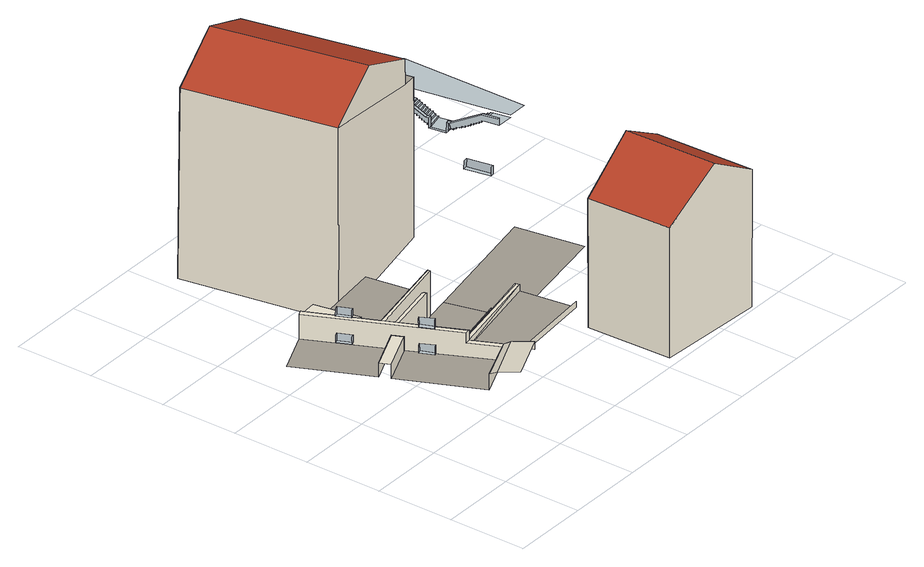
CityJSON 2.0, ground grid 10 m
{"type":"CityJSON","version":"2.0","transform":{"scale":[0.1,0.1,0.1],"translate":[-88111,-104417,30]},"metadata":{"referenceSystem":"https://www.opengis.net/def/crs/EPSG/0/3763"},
"CityObjects":{
"object1":{"type":"GenericCityObject","attributes":{"relationToConstruction":"outside","function":"1000"},"geometry":[{"type":"MultiSurface","lod":"2","boundaries":[[[0,1,2,3]],[[4,5,2,1]],[[6,7,8,9]],[[9,8,10,11]],[[2,5,12,3]],[[4,13,12,5]],[[14,10,8,7]],[[6,9,11,15]]]}]},
"object2":{"type":"GenericCityObject","attributes":{"relationToConstruction":"outside","function":"1000"},"geometry":[{"type":"MultiSurface","lod":"2","boundaries":[[[16,17,18,19]],[[20,21,22,23]],[[24,20,23,25]],[[26,17,16,27]],[[24,28,21,20]],[[29,27,16,19]],[[30,22,21,28]],[[26,31,18,17]]]}]},
"otherconstruction1":{"type":"OtherConstruction","attributes":{"class":"Inner courtyard"},"geometry":[{"type":"MultiSurface","lod":"2","boundaries":[[[32,33,34,35]],[[36,37,38,39]],[[37,40,41,38]],[[42,43,44,45]],[[44,46,47,45]],[[32,35,48,49]],[[43,42,50,51,52,53]],[[54,55,56,41,40,57]],[[58,34,33]],[[59,48,60,61,62,63]],[[60,64,65,61]],[[35,34,60,48]],[[46,36,39,47]],[[66,67,68,69]],[[66,69,70,71]],[[68,72,70,69]],[[71,73,67,66]],[[74,75,76,77]],[[58,52,51,60]],[[78,79,80,81]],[[82,67,73,83]],[[84,85,86,87]],[[86,85,88,89]],[[89,90,87,86]],[[76,91,84,87,90,77]],[[68,92,93,72]],[[74,55,54,75]],[[79,78,94,59,63,95]],[[96,95,63,62,82,83]],[[46,44,43,53,97,57,40,37,36]],[[38,41,56,39]],[[50,42,45,47]],[[58,60,34]],[[68,69,66,67,82,62,61,65,98,92]],[[88,99,74,77,90,89]],[[100,101,97,53]],[[56,50,47,39]],[[50,56,55,64,60,51]],[[95,96,80,79]],[[98,65,64,55,74,99]]],"semantics":{"surfaces":[{"type":"OuterFloorSurface"},{"type":"WallSurface","hasWindows":0}],"values":[0,1,1,1,1,1,1,1,1,1,1,1,1,1,1,1,1,1,1,1,0,1,1,1,0,0,1,1,1,0,1,1,1,1,1,0,1,1,1,1]}}]},
"building1":{"type":"Building","attributes":{"measuredHeight":28.94,"roofType":"1030","storeysAboveGround":7,"geometricAccuracy":0.3},"geometry":[{"type":"MultiSurface","lod":"2","boundaries":[[[102,103,104,105]],[[102,105,106,107]],[[103,108,109,104]],[[107,106,110,111]],[[109,108,112,113]],[[111,110,114,115]],[[115,114,113,112]],[[108,103,102,115,112]],[[111,115,102,107]],[[104,109,113,114,105]],[[110,106,105,114]]],"semantics":{"surfaces":[{"type":"WallSurface","hasWindows":0},{"type":"RoofSurface","roofMaterial":"clay","roofColor":"brown"},{"type":"GroundSurface"},{"type":"OuterFloorSurface"}],"values":[0,1,2,1,0,0,3,0,0,0,0]}}]},
"building2":{"type":"Building","attributes":{"measuredHeight":21.96,"legalHeight":22,"roofType":"1030","storeysAboveGround":6,"geometricAccuracy":0.3},"geometry":[{"type":"MultiSurface","lod":"2","boundaries":[[[116,117,118,119]],[[120,121,122,119,118]],[[122,121,123,124]],[[122,124,116,119]],[[120,118,117,125]],[[120,125,123,121]],[[125,117,116]],[[124,123,125,116]]],"semantics":{"surfaces":[{"type":"WallSurface","hasWindows":0},{"type":"RoofSurface","roofMaterial":"clay","roofColor":"red"},{"type":"GroundSurface"}],"values":[0,0,1,1,2,0,0,0]}}]},
"object3":{"type":"GenericCityObject","attributes":{"relationToConstruction":"outside","function":"1000"},"geometry":[{"type":"MultiSurface","lod":"2","boundaries":[[[126,127,128,129]],[[129,130,131,126]],[[131,132,127,126]],[[128,133,130,129]]]}]},
"object4":{"type":"GenericCityObject","attributes":{"relationToConstruction":"outside","function":"1000"},"geometry":[{"type":"MultiSurface","lod":"2","boundaries":[[[134,135,136,137]],[[138,134,137,139]],[[136,140,139,137]],[[138,141,135,134]]]}]},
"object5":{"type":"GenericCityObject","attributes":{"relationToConstruction":"outside","function":"1000"},"geometry":[{"type":"MultiSurface","lod":"2","boundaries":[[[142,143,144,145]],[[146,147,148,149]],[[145,144,146,149]],[[149,148,142,145]]]}]},
"object6":{"type":"GenericCityObject","attributes":{"relationToConstruction":"outside","function":"1000"},"geometry":[{"type":"MultiSurface","lod":"2","boundaries":[[[150,151,152,153]],[[152,154,155,153]],[[150,156,157,151]],[[151,157,154,152]]]}]},
"object7":{"type":"GenericCityObject","attributes":{"relationToConstruction":"outside"},"geometry":[{"type":"MultiSurface","lod":"2","boundaries":[[[158,159,160,161]],[[162,163,164,165]],[[166,167,163,162]],[[163,167,168,169,170]],[[171,172,169,168]],[[173,174,175,176]],[[177,173,176,178]],[[179,180,181,182]],[[183,184,185,186]],[[164,187,188,189,190]],[[163,170,187,164]],[[174,189,188,175]],[[161,160,191,192]],[[192,191,193,194]],[[194,193,195,196]],[[196,195,197,198]],[[198,197,199,200]],[[200,199,201,202]],[[202,201,203,204]],[[204,203,205,206]],[[206,205,207,208]],[[208,207,209,210]],[[210,209,211,212]],[[212,211,213,214]],[[214,213,215,216]],[[216,215,217,218]],[[218,217,219,220]],[[220,219,221,222]],[[222,221,223,224]],[[224,223,225,226]],[[226,225,227,228]],[[228,227,229,230]],[[230,229,231,232]],[[232,231,233,234]],[[234,233,235,236]],[[236,235,167,166]],[[237,238,239,240]],[[241,165,164,190]],[[242,243,244,245]],[[246,245,244,247]],[[246,247,248,249]],[[250,249,248,251]],[[250,251,252,253]],[[254,253,252,255]],[[254,255,256,257]],[[258,257,256,259]],[[258,259,260,261]],[[262,261,260,263]],[[262,263,264,265]],[[266,265,264,267]],[[266,267,268,269]],[[270,269,268,271]],[[270,271,272,273]],[[274,273,272,275]],[[274,275,276,277]],[[278,277,276,279]],[[278,279,280,281]],[[282,281,280,283]],[[282,283,239,238]],[[284,241,190,285]],[[242,284,285,243]],[[268,267,264,263,260,259,256,255,252,251,248,247,243,189,174,173,177,286,287,240,239,283,280,279,276,275,272,271]],[[247,244,243]],[[243,285,190]],[[190,189,243]],[[191,160,159,179,182,288,289,171,168,167,235,233,231,229,227,225,223,221,219,217,215,213,211,209,207,205,203,201,199,197,195,193]],[[290,291,287,286]],[[237,240,287,291]],[[182,181,292,288]],[[289,293,172,171]],[[288,292,293,289]]]}]}
},
"vertices":[
[72,153,124],[72,153,113],[76,155,114],[76,155,124],[65,170,113],[69,172,114],[34,239,114],[26,256,114],[31,257,114],[38,241,114],[30,257,124],[38,241,124],[68,172,124],[64,170,124],[26,255,124],[34,239,124],
[39,241,79],[31,258,79],[31,258,89],[39,241,89],[77,155,79],[70,172,79],[69,172,89],[77,155,89],[73,153,79],[73,153,89],[27,256,79],[35,239,79],[65,170,79],[34,239,89],[65,170,89],[27,256,89],
[281,115,52],[271,186,52],[145,160,52],[172,104,52],[111,243,15],[199,260,15],[199,260,57],[111,243,57],[198,265,15],[198,265,57],[219,181,56],[218,182,14],[218,185,14],[218,185,56],[146,170,14],[146,170,56],[172,104,60],[281,115,60],[142,166,56],[142,165,60],[270,191,60],[270,192,14],[216,268,74],[104,246,73],[104,246,57],[216,268,15],[271,186,60],[168,103,60],[145,160,60],[138,159,60],[156,122,60],[159,123,60],[145,160,73],[138,159,73],[107,222,60],[107,222,42],[101,235,42],[101,235,60],[46,211,60],[52,198,60],[46,211,42],[52,198,42],[102,250,73],[216,272,74],[216,272,42],[102,250,42],[173,91,70],[162,115,67],[102,88,67],[112,64,71],[156,122,42],[98,97,42],[89,334,42],[89,334,69],[100,276,69],[100,276,42],[63,332,69],[91,274,69],[91,274,42],[204,349,42],[56,329,42],[2,305,42],[173,91,60],[159,123,62],[98,97,63],[248,274,15],[56,329,74],[63,332,74],[439,223,13],[423,308,14],
[115,539,261],[115,542,12],[155,349,8],[154,349,261],[231,364,298],[192,556,297],[295,583,19],[337,383,15],[317,380,258],[274,575,259],[296,580,225],[337,383,224],[318,380,224],[274,575,226],
[305,117,181],[306,117,13],[312,9,11],[311,8,181],[457,5,7],[457,4,186],[391,6,226],[453,133,186],[387,126,226],[453,133,10],
[453,170,52],[448,169,52],[445,187,52],[450,188,52],[450,188,62],[453,170,62],[448,169,62],[445,187,62],
[453,170,119],[448,169,119],[446,187,119],[450,188,119],[453,170,129],[450,188,129],[446,187,129],[448,169,129],
[445,187,86],[445,187,97],[450,188,97],[450,188,86],[453,170,97],[448,169,97],[448,169,86],[453,170,86],
[410,369,73],[416,370,73],[422,337,73],[417,336,73],[422,337,84],[417,336,84],[410,368,84],[416,369,84],
[542,576,41],[521,571,41],[526,548,40],[547,552,40],[554,513,15],[533,508,15],[537,487,15],[558,491,15],[554,513,17],[533,508,17],[533,508,29],[528,507,29],[528,507,16],[532,512,29],[528,511,29],[545,445,50],[538,483,29],[533,482,29],[542,444,50],[549,425,50],[546,425,50],[522,571,51],[516,570,51],[521,548,51],[526,549,51],[542,576,44],[570,425,43],[595,425,43],[590,588,46],[532,486,16],[533,486,29],[537,487,29],[537,487,18],[526,548,38],[546,552,38],[526,545,38],[547,549,38],[526,545,36],[547,549,36],[527,542,36],[548,546,36],[527,542,34],[548,546,34],[527,539,34],[548,543,34],[527,539,33],[548,543,33],[528,535,32],[549,539,32],[528,535,31],[549,539,31],[529,532,31],[550,536,31],[529,532,29],[550,536,29],[529,529,29],[550,533,29],[529,529,27],[550,533,27],[530,525,27],[551,529,27],[530,525,25],[551,529,25],[531,522,25],[551,526,25],[530,522,23],[551,526,23],[531,519,23],[552,523,23],[531,519,21],[552,523,21],[532,516,21],[553,520,21],[532,516,19],[553,520,19],[532,512,19],[553,516,19],[532,512,17],[553,516,17],[566,450,39],[566,450,38],[545,446,38],[545,446,40],[558,490,18],[559,488,19],[538,483,19],[538,480,19],[559,484,19],[559,484,21],[538,480,21],[539,477,21],[560,481,21],[560,481,23],[539,477,23],[540,473,23],[560,478,23],[560,478,24],[540,473,24],[540,470,24],[561,474,24],[561,474,26],[540,470,26],[541,466,26],[562,471,26],[562,471,28],[541,466,28],[542,463,28],[563,467,28],[563,467,30],[542,463,30],[542,459,30],[563,464,30],[563,464,32],[542,459,32],[543,456,32],[564,460,32],[564,460,34],[543,456,34],[544,453,34],[564,457,34],[564,457,36],[544,453,36],[544,449,36],[565,453,36],[565,453,38],[544,449,38],[559,488,18],[538,484,18],[549,425,40],[546,442,40],[526,546,49],[528,538,44],[570,425,40],[566,446,40],[521,545,49],[523,537,44]
]}
